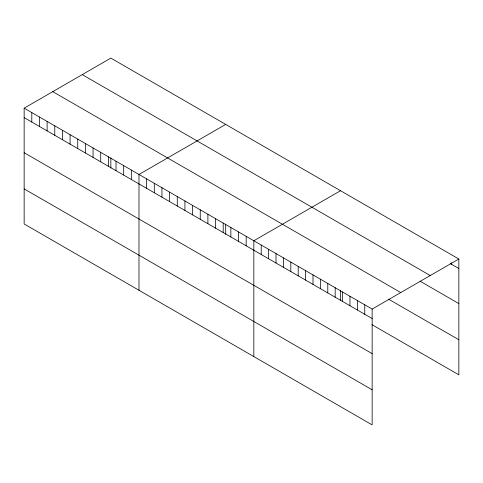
<?xml version="1.0" encoding="UTF-8"?>
<svg xmlns="http://www.w3.org/2000/svg" width="483" height="483" viewBox="0 0 483 483"><rect width="100%" height="100%" fill="white"/><g stroke="black" fill="none" stroke-linecap="round" stroke-linejoin="round"><path stroke-width="0.72" d="M24.15 108.162L372.151 309.078L372.151 424.895L24.15 223.979L24.15 108.162L110.849 58.105L458.85 259.021L458.85 374.838L371.958 324.673M225.688 124.409L138.989 174.466L138.989 290.283M340.527 190.713L253.829 240.763L253.829 356.581M372.151 309.078L458.85 259.021M450.222 263.507L458.85 268.488M82.237 74.623L430.238 275.539M420.029 281.166L458.85 303.584M52.762 91.643L400.763 292.559M388.598 299.182L458.85 339.742M24.15 117.623L372.151 318.538M24.15 152.719L372.151 353.641M24.15 188.883L372.151 389.799M451.454 262.758L451.454 264.219M364.756 304.809L364.756 314.27M357.36 300.541L357.36 310.001M349.964 296.266L349.964 305.733M342.574 291.998L342.574 301.464M340.527 290.44L340.527 300.68M335.178 287.729L335.178 297.196M327.782 283.461L327.782 292.921M320.386 279.192L320.386 288.653M312.99 274.924L312.99 284.384M305.594 270.655L305.594 280.116M298.198 266.381L298.198 275.847M290.808 262.112L290.808 271.579M283.412 257.844L283.412 267.31M276.016 253.575L276.016 263.036M268.62 249.306L268.62 258.767M261.225 245.038L261.225 254.499M246.173 236.344L246.173 245.811M238.517 231.925L238.517 241.391M230.862 227.505L230.862 236.972M225.688 224.136L225.688 234.376M223.206 223.086L223.206 232.546M215.551 218.666L215.551 228.127M207.895 214.247L207.895 223.707M200.24 209.827L200.24 219.288M192.584 205.402L192.584 214.869M184.929 200.982L184.929 210.449M177.273 196.563L177.273 206.03M169.618 192.143L169.618 201.61M161.956 187.724L161.956 197.185M154.3 183.305L154.3 192.765M146.645 178.885L146.645 188.346M131.334 170.04L131.334 179.507M123.678 165.621L123.678 175.088M116.023 161.201L116.023 170.668M110.849 157.838L110.849 168.072M108.367 156.782L108.367 166.249M100.712 152.362L100.712 161.823M93.056 147.943L93.056 157.404M85.4 143.523L85.4 152.984M77.745 139.104L77.745 148.565M70.083 134.685L70.083 144.145M62.428 130.259L62.428 139.726M54.772 125.84L54.772 135.306M47.117 121.42L47.117 130.887M39.461 117.001L39.461 126.468M31.806 112.581L31.806 122.042"/></g></svg>
